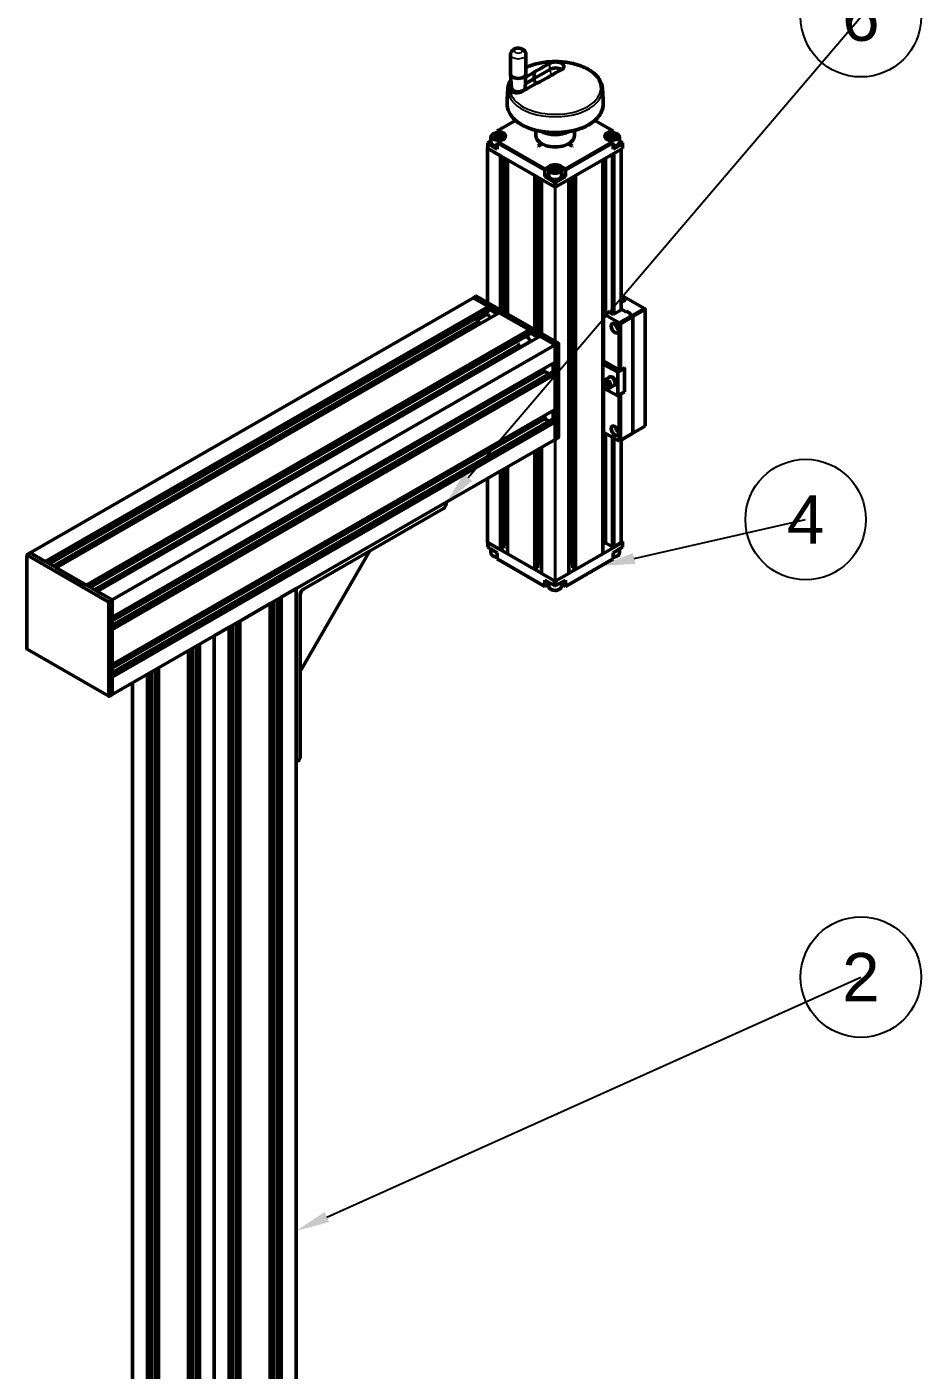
# Model space of a CAD drawing. Header units: millimetres. Extents: x 0 to 841, y 0 to 594.
# Drawn here: x 509.2 to 602, y 144.5 to 283.8 of the extents above; entities that cross this region are included whole.
import ezdxf
from ezdxf import colors
from ezdxf.entities.mleader import LeaderData, LeaderLine
from ezdxf.enums import TextEntityAlignment as Align
from ezdxf.math import Vec2, Vec3

# ---------------------------------------------------------------- set-up
doc = ezdxf.new("R2010")
doc.units = ezdxf.units.MM
doc.header["$LTSCALE"] = 0.75
for name, color, linetype, lineweight in [('Balloons', 7, 'Continuous', 25), ('Visible', 7, 'Continuous', 50), ('Visible Narrow', 7, 'Continuous', 25)]:
    doc.layers.add(name, color=color, linetype=linetype, lineweight=lineweight)
doc.styles.get("Standard").update_dxf_attribs({"font": 'arial.ttf'})

# ---------------------------------------------------------------- blocks, each defined once
blk = doc.blocks.new('ISO_BALLOON_CIRCULAR_50')
at = {"transparency": 16777216}
blk.add_circle((0, 0), 6.25, dxfattribs=at)
blk.add_attdef('ITEMID', text='', height=5, dxfattribs=at).set_placement((0, 0), align=Align.MIDDLE_CENTER)

msp = doc.modelspace()

# ---------------------------------------------------------------- linework, layer by layer
at = {"layer": 'Visible', "extrusion": (0.707107, -0.407196, 0.578093)}
for p, q in [((559.3641, 278.9402), (559.3641, 280.9529)), ((560.9641, 278.9402), (560.9641, 280.9529)), ((559.4573, 277.4781), (559.3647, 278.9232)), ((560.8688, 277.445), (560.9636, 278.9232)), ((563.4421, 279.4167), (561.8158, 278.4802)), ((561.8158, 278.4802), (561.8158, 279.1334)), ((561.8159, 278.4802), (563.4423, 279.4167)), ((559.3081, 277.3645), (559.3081, 277.4079)), ((560.8987, 277.9118), (561.8159, 278.4802)), ((561.8158, 278.4802), (560.8989, 277.9139)), ((558.1227, 273.0976), (559.8885, 274.1145)), ((568.0949, 274.1145), (569.8607, 273.0976)), ((556.9913, 271.7917), (557.3313, 271.9875)), ((556.9913, 271.7103), (556.9913, 271.7917)), ((557.3313, 272.4051), (557.3313, 271.8164)), ((557.3313, 271.8164), (557.3313, 271.751)), ((557.6467, 272.5221), (557.8916, 272.6632)), ((557.7363, 272.3294), (557.6467, 272.5221)), ((558.0709, 272.2778), (557.7363, 272.3294)), ((557.8916, 272.6632), (558.2262, 272.6115)), ((557.8916, 272.3361), (557.8916, 272.6632)), ((557.9813, 273.0159), (558.1227, 273.0976)), ((557.9813, 273.0159), (558.5116, 272.7105)), ((557.9813, 272.8133), (557.9813, 273.0159)), ((558.1227, 271.876), (557.9813, 271.7943)), ((557.9813, 271.7943), (557.9813, 271.1402)), ((557.9813, 271.7943), (562.931, 268.9439)), ((558.3159, 272.4188), (558.0709, 272.2778)), ((558.5823, 272.8329), (558.1227, 273.0976)), ((558.1227, 271.876), (558.5823, 272.1407)), ((562.931, 269.1071), (558.1227, 271.876)), ((558.2262, 272.6115), (558.3159, 272.4188)), ((558.2262, 272.6115), (558.2262, 272.3672)), ((558.6313, 272.4051), (558.6313, 272.1896)), ((561.9917, 273.0803), (561.9917, 272.5318)), ((569.8607, 271.876), (565.0524, 269.1071)), ((565.0524, 268.9439), (570.0021, 271.7943)), ((565.9917, 273.0803), (565.9917, 272.5318)), ((569.3521, 272.4051), (569.3521, 272.1896)), ((569.8607, 273.0976), (569.4011, 272.8329)), ((569.4011, 272.1407), (569.8607, 271.876)), ((569.4718, 272.7105), (570.0021, 273.0159)), ((569.6675, 272.5221), (569.9124, 272.6632)), ((569.7571, 272.3294), (569.6675, 272.5221)), ((570.0918, 272.2778), (569.7571, 272.3294)), ((569.8607, 273.0976), (570.0021, 273.0159)), ((570.0021, 271.7943), (569.8607, 271.876)), ((569.9124, 272.6632), (570.247, 272.6115)), ((569.9124, 272.3361), (569.9124, 272.6632)), ((570.0021, 273.0159), (570.0021, 272.8133)), ((570.0021, 271.1402), (570.0021, 271.7943)), ((570.3367, 272.4188), (570.0918, 272.2778)), ((570.247, 272.6115), (570.3367, 272.4188)), ((570.247, 272.3672), (570.247, 272.6115)), ((570.6521, 272.4051), (570.6521, 271.8164)), ((570.6521, 271.9875), (570.992, 271.7917)), ((570.6521, 271.8164), (570.6521, 271.751)), ((570.992, 271.7917), (570.992, 271.7103)), ((556.962, 271.2605), (556.962, 255.2483)), ((556.9913, 271.2198), (556.9913, 271.7103)), ((557.9813, 271.1402), (556.9913, 271.7103)), ((556.9913, 271.2198), (563.921, 267.2293)), ((558.3313, 270.4481), (556.9913, 271.2198)), ((558.3313, 254.4598), (558.3313, 270.4481)), ((562.2027, 271.481), (562.5954, 271.7072)), ((562.2451, 271.4566), (562.2027, 271.481)), ((562.639, 271.6834), (562.2451, 271.4566)), ((564.0624, 267.2293), (570.992, 271.2198)), ((565.7382, 271.4566), (565.3444, 271.6834)), ((565.388, 271.7072), (565.7807, 271.481)), ((565.7807, 271.481), (565.7382, 271.4566)), ((569.9314, 270.609), (569.9314, 254.0122)), ((570.992, 271.7103), (570.0021, 271.1402)), ((570.0728, 254.0122), (570.0728, 270.6904)), ((570.8506, 271.1383), (570.8506, 254.4601)), ((570.992, 271.7103), (570.992, 271.2198)), ((558.6141, 254.2969), (558.6141, 270.2853)), ((558.6712, 254.264), (558.6712, 270.2524)), ((558.9177, 254.1221), (558.9177, 270.1105)), ((559.0455, 270.0369), (559.0455, 254.0485)), ((561.8668, 268.4122), (559.0455, 270.0369)), ((563.3906, 269.3718), (562.931, 269.1071)), ((562.931, 268.9439), (563.4614, 269.2493)), ((562.931, 268.9439), (562.931, 269.1071)), ((562.931, 268.2899), (562.931, 268.9439)), ((563.3417, 268.9439), (563.3417, 268.3553)), ((563.6571, 268.9577), (563.7467, 269.1504)), ((563.902, 268.8166), (563.6571, 268.9577)), ((563.7467, 269.1504), (564.0813, 269.202)), ((563.7467, 269.1504), (563.7467, 268.906)), ((564.0813, 268.875), (564.0813, 269.202)), ((564.0813, 269.202), (564.3263, 269.0609)), ((564.3263, 269.0609), (564.2366, 268.8683)), ((564.522, 269.2493), (565.0524, 268.9439)), ((565.0524, 269.1071), (564.5927, 269.3718)), ((564.6417, 268.9439), (564.6417, 268.3553)), ((565.0524, 269.1071), (565.0524, 268.9439)), ((565.0524, 268.9439), (565.0524, 268.2899)), ((568.9379, 270.0369), (566.1165, 268.4122)), ((568.9379, 229.1595), (568.9379, 270.0369)), ((569.2243, 270.2018), (569.2243, 254.175)), ((561.8668, 252.4238), (561.8668, 268.4122)), ((562.1497, 252.2609), (562.1497, 268.2493)), ((562.581, 268.0009), (562.581, 252.0125)), ((563.921, 267.2293), (562.581, 268.0009)), ((563.3417, 268.5263), (562.931, 268.2899)), ((563.921, 267.7198), (562.931, 268.2899)), ((563.3417, 268.3553), (563.3417, 268.2899)), ((564.2366, 268.8683), (563.902, 268.8166)), ((563.921, 267.7198), (563.921, 267.2293)), ((564.0624, 267.7198), (563.921, 267.7198)), ((565.0524, 268.2899), (564.0624, 267.7198)), ((565.4024, 268.0009), (564.0624, 267.2293)), ((564.0624, 267.2293), (564.0624, 267.7198)), ((565.0524, 268.2899), (564.6417, 268.5263)), ((564.6417, 268.3553), (564.6417, 268.2899)), ((565.4024, 227.1235), (565.4024, 268.0009)), ((565.8337, 227.6977), (565.8337, 268.2493)), ((566.1165, 268.4122), (566.1165, 227.5348)), ((563.921, 267.2293), (564.0624, 267.2293)), ((509.5445, 229.2594), (555.5064, 255.7271)), ((555.5064, 255.7271), (555.7893, 255.89)), ((555.5064, 255.7271), (557.0585, 254.8333)), ((555.5064, 255.7271), (563.9917, 250.8408)), ((555.8392, 255.8949), (564.3244, 251.0085)), ((570.8506, 256.0074), (573.2548, 254.6229)), ((511.0966, 228.3656), (557.0585, 254.8333)), ((511.2383, 228.284), (557.1292, 254.7108)), ((511.5222, 228.1205), (557.1292, 254.3838)), ((511.5225, 228.1203), (557.0585, 254.3428)), ((512.235, 227.71), (558.197, 254.1777)), ((556.9913, 254.0561), (555.9955, 253.4827)), ((556.8287, 254.2104), (556.8287, 253.9625)), ((556.9913, 254.0561), (557.2239, 253.6533)), ((557.0585, 254.8333), (557.1292, 254.7108)), ((557.1292, 254.3838), (557.0585, 254.3428)), ((557.1292, 254.7108), (557.1292, 254.3838)), ((557.1292, 254.5473), (557.984, 254.0551)), ((558.197, 254.1777), (561.3011, 252.3901)), ((569.0121, 254.0529), (569.4364, 254.2972)), ((569.0121, 254.0529), (569.0121, 249.168)), ((570.6385, 253.1163), (569.0121, 254.0529)), ((570.0021, 253.9714), (569.4364, 254.2972)), ((570.9213, 254.5008), (570.0021, 253.9714)), ((571.982, 253.89), (570.6385, 253.1163)), ((570.7799, 253.0346), (572.0527, 253.7675)), ((571.3102, 254.2768), (570.8506, 254.5415)), ((571.3456, 254.2565), (570.9213, 254.5008)), ((571.3102, 254.2768), (571.4022, 254.3298)), ((571.4163, 254.2972), (571.3456, 254.2565)), ((571.4022, 254.289), (571.4022, 254.3298)), ((571.4022, 254.3298), (571.8264, 254.0854)), ((571.4163, 254.2972), (571.7699, 254.0936)), ((571.6992, 254.0529), (571.7699, 254.0936)), ((571.982, 253.89), (571.6992, 254.0529)), ((571.8264, 254.0854), (571.7345, 254.0325)), ((571.982, 253.89), (571.7345, 254.0325)), ((571.7699, 254.0936), (571.7699, 254.0529)), ((573.2548, 254.6229), (571.982, 253.89)), ((572.0527, 253.7675), (571.982, 253.89)), ((571.982, 253.89), (572.0527, 253.7675)), ((572.0527, 253.7675), (573.3255, 254.5005)), ((572.0527, 241.6678), (572.0527, 253.7675)), ((572.0527, 241.6678), (572.0527, 253.7675)), ((573.3255, 254.5005), (573.2548, 254.6229)), ((573.3255, 254.5819), (573.2548, 254.6229)), ((573.3255, 254.5005), (573.3255, 254.5819)), ((573.3255, 254.5005), (573.3255, 242.4008)), ((511.9315, 227.8848), (555.9334, 253.2238)), ((512.2149, 227.7216), (556.0686, 252.9752)), ((515.3392, 225.9224), (561.3011, 252.3901)), ((515.4809, 225.8408), (561.3719, 252.2677)), ((555.9307, 253.3639), (555.9307, 253.248)), ((555.9514, 253.1782), (556.0686, 252.9753)), ((556.1633, 253.0425), (556.0011, 253.3233)), ((556.0686, 252.9753), (556.0887, 252.9637)), ((561.3011, 252.3901), (561.3719, 252.2677)), ((561.3719, 252.2677), (561.3719, 251.9406)), ((570.6385, 253.1163), (570.6385, 248.2315)), ((570.7799, 253.0346), (570.6385, 253.1163)), ((570.7799, 248.2315), (570.7799, 253.0346)), ((515.7648, 225.6773), (561.3719, 251.9406)), ((515.7651, 225.6772), (561.3011, 251.8996)), ((516.4777, 225.2668), (562.4396, 251.7346)), ((518.0297, 224.373), (563.9917, 250.8408)), ((560.3352, 250.64), (560.1731, 250.9209)), ((561.0713, 251.7673), (561.0713, 251.4865)), ((561.1633, 251.6537), (561.0713, 251.6008)), ((561.1633, 251.6537), (561.3959, 251.2508)), ((561.3719, 251.9406), (561.3011, 251.8996)), ((561.3719, 252.1042), (562.2266, 251.6119)), ((561.4459, 251.1981), (561.4769, 251.1802)), ((562.4396, 251.7346), (563.9917, 250.8408)), ((564.2745, 251.0036), (563.9917, 250.8408)), ((563.9917, 250.8408), (563.9917, 249.0462)), ((563.9917, 250.8408), (563.9917, 241.0302)), ((564.3452, 241.3155), (564.3452, 250.9626)), ((516.1742, 225.4416), (560.1521, 250.7668)), ((516.4576, 225.2784), (560.3113, 250.5321)), ((560.2759, 250.5525), (560.3313, 250.5205)), ((560.4163, 250.5694), (560.3852, 250.5873)), ((518.0297, 222.5785), (563.9917, 249.0462)), ((518.0297, 222.5782), (563.921, 249.0052)), ((518.0297, 222.5445), (562.7896, 248.32)), ((518.0297, 222.2182), (562.931, 248.0751)), ((562.7896, 248.3537), (562.7896, 248.32)), ((562.7896, 248.32), (562.931, 248.0751)), ((562.931, 248.0751), (563.3365, 247.8416)), ((563.7796, 248.9238), (563.7796, 247.9339)), ((563.9917, 249.0462), (563.921, 249.0052)), ((568.9379, 249.0847), (569.0437, 249.1499)), ((570.4857, 248.0145), (568.9379, 248.8482)), ((569.0121, 249.168), (570.6385, 248.2315)), ((570.4857, 248.0145), (571.1688, 248.435)), ((570.6385, 248.2315), (570.7799, 248.2315)), ((570.7799, 248.2315), (571.1688, 248.4554)), ((571.1688, 248.435), (571.1505, 248.4449)), ((571.1688, 248.4554), (571.1688, 245.9619)), ((571.1688, 245.9824), (571.1688, 248.435)), ((518.0297, 221.7512), (563.6381, 248.0153)), ((518.0297, 221.4255), (563.921, 247.8525)), ((563.6381, 248.0153), (563.921, 247.8525)), ((563.921, 247.8525), (563.9813, 247.7479)), ((563.9917, 247.7131), (563.9917, 244.141)), ((569.2325, 247.2814), (569.6143, 247.5013)), ((569.2628, 247.0434), (569.4395, 247.0596)), ((569.2628, 246.8074), (569.2628, 247.0434)), ((569.4749, 246.9296), (569.2628, 246.8074)), ((569.4395, 246.5876), (569.2628, 246.8074)), ((569.4395, 247.0596), (569.6163, 246.8398)), ((569.6163, 246.6894), (569.4395, 246.5876)), ((569.6555, 247.525), (569.6143, 247.5013)), ((569.6163, 246.8398), (569.6163, 246.6038)), ((570.1628, 246.6632), (570.1133, 246.6347)), ((570.4857, 245.5618), (570.4857, 248.0145)), ((568.9379, 246.3956), (570.4857, 245.5618)), ((569.0121, 246.3556), (569.0121, 241.7897)), ((569.6163, 246.6038), (569.4395, 246.5876)), ((569.7315, 246.4148), (570.1133, 246.6347)), ((570.4857, 245.5618), (571.1688, 245.9824)), ((570.6385, 245.6559), (570.6385, 240.8531)), ((570.7799, 245.738), (570.7718, 245.738)), ((571.1688, 245.9619), (570.7799, 245.738)), ((570.7799, 240.9349), (570.7799, 245.738)), ((571.1688, 245.9619), (571.1517, 245.9718)), ((518.0297, 217.6732), (563.9917, 244.141)), ((518.0297, 217.6729), (563.921, 244.0999)), ((563.7796, 244.0185), (563.7796, 243.0286)), ((563.9917, 244.141), (563.921, 244.0999)), ((518.0297, 217.6393), (562.7896, 243.4147)), ((518.0297, 217.3129), (562.931, 243.1698)), ((518.0297, 216.8459), (563.6381, 243.1101)), ((518.0297, 216.5202), (563.921, 242.9472)), ((518.0297, 216.357), (563.9917, 242.8247)), ((562.7896, 243.4484), (562.7896, 243.4147)), ((562.7896, 243.4147), (562.931, 243.1698)), ((563.0259, 243.1151), (562.8226, 243.4674)), ((562.931, 243.1698), (563.3365, 242.9363)), ((563.6381, 243.1101), (563.921, 242.9472)), ((563.921, 242.9472), (563.9917, 242.8247)), ((563.9917, 242.8247), (563.9917, 241.0302)), ((563.9917, 241.0302), (564.2745, 241.1931)), ((569.0121, 241.7897), (570.6385, 240.8531)), ((569.2243, 241.6675), (569.2243, 230.3017)), ((569.9314, 241.2603), (569.9314, 229.8945)), ((570.0728, 229.8945), (570.0728, 241.1789)), ((570.6385, 240.8531), (571.982, 241.6268)), ((572.0527, 241.6678), (570.7799, 240.9349)), ((571.982, 241.6268), (573.2548, 242.3597)), ((571.982, 241.6268), (572.0527, 241.6678)), ((572.0527, 241.6678), (571.982, 241.6268)), ((573.3255, 242.4008), (572.0527, 241.6678)), ((573.3255, 242.4008), (573.2548, 242.3597)), ((518.0297, 214.5625), (563.9917, 241.0302)), ((561.8668, 227.5348), (561.8668, 239.8066)), ((562.1497, 227.6977), (562.1497, 239.9694)), ((562.581, 240.2178), (562.581, 227.1235)), ((570.6385, 240.8531), (570.7799, 240.9349)), ((570.8506, 240.9753), (570.8506, 230.3424)), ((556.962, 236.9821), (556.962, 230.3831)), ((558.3313, 229.5708), (558.3313, 237.7706)), ((558.6141, 229.7337), (558.6141, 237.9335)), ((558.6712, 230.2104), (558.6712, 237.9663)), ((558.9177, 230.2104), (558.9177, 238.1083)), ((559.0455, 238.1819), (559.0455, 229.1595)), ((552.678, 234.3484), (552.678, 234.5151)), ((537.8995, 225.511), (552.3951, 233.8585)), ((556.9913, 229.8519), (556.9913, 230.3424)), ((556.9913, 230.3424), (563.921, 226.3519)), ((556.9913, 230.3424), (558.3313, 229.5708)), ((558.6712, 230.2104), (558.6141, 230.1775)), ((558.9177, 230.2104), (558.6712, 230.2104)), ((559.0455, 230.1368), (558.9177, 230.2104)), ((564.0624, 226.3519), (570.992, 230.3424)), ((569.2243, 230.3017), (568.9379, 230.1368)), ((569.9314, 229.8945), (569.2243, 230.3017)), ((570.8506, 230.3424), (570.0728, 229.8945)), ((570.992, 230.4239), (570.8506, 230.5053)), ((570.992, 230.4239), (570.992, 230.3424)), ((570.992, 230.3424), (570.992, 229.8519)), ((509.1909, 219.327), (509.1909, 228.974)), ((509.2616, 229.0965), (509.5445, 229.2594)), ((509.5445, 229.2594), (511.0966, 228.3656)), ((509.5445, 229.2594), (518.0297, 224.373)), ((537.5459, 216.9539), (544.7709, 229.468)), ((556.9913, 229.8519), (557.9813, 229.2818)), ((557.3313, 229.2386), (557.3313, 229.6561)), ((557.9813, 229.2818), (557.9813, 228.6278)), ((557.9813, 228.6278), (558.1227, 228.546)), ((562.931, 225.7774), (557.9813, 228.6278)), ((558.1227, 228.546), (562.931, 225.7771)), ((558.6141, 229.7337), (558.3313, 229.5708)), ((559.0455, 229.1595), (561.8668, 227.5348)), ((570.0021, 228.6278), (565.0524, 225.7774)), ((565.0524, 225.7771), (569.8607, 228.546)), ((566.1165, 227.5348), (568.9379, 229.1595)), ((569.8607, 228.546), (570.0021, 228.6278)), ((569.9314, 229.8945), (570.0728, 229.8945)), ((570.0021, 229.2818), (570.992, 229.8519)), ((570.0021, 228.6278), (570.0021, 229.2818)), ((570.6521, 229.2386), (570.6521, 229.6561)), ((511.7378, 227.9964), (511.7424, 227.999)), ((511.7864, 228.0008), (511.8068, 227.9891)), ((512.235, 227.71), (515.3392, 225.9224)), ((562.1497, 227.6977), (561.8668, 227.5348)), ((562.2593, 228.2046), (562.1497, 228.1415)), ((562.581, 228.1008), (562.4007, 228.2046)), ((565.5827, 228.2046), (565.4024, 228.1008)), ((565.8337, 228.1415), (565.7241, 228.2046)), ((566.1165, 227.5348), (565.8337, 227.6977)), ((562.581, 227.1235), (563.921, 226.3519)), ((562.931, 226.4315), (563.921, 225.8614)), ((562.931, 225.7774), (562.931, 226.4315)), ((563.3417, 226.0139), (562.931, 225.7774)), ((562.931, 225.7771), (563.3417, 226.0136)), ((562.931, 225.7771), (562.931, 225.7774)), ((563.3417, 225.7774), (563.3417, 226.195)), ((563.921, 226.3519), (563.921, 225.8614)), ((563.921, 225.8614), (564.0624, 225.8614)), ((564.0624, 226.3519), (565.4024, 227.1235)), ((564.0624, 225.8614), (565.0524, 226.4315)), ((564.0624, 225.8614), (564.0624, 226.3519)), ((564.6417, 225.7774), (564.6417, 226.195)), ((565.0524, 225.7774), (564.6417, 226.0139)), ((564.6417, 226.0136), (565.0524, 225.7771)), ((565.0524, 226.4315), (565.0524, 225.7774)), ((565.0524, 225.7774), (565.0524, 225.7771)), ((516.4777, 225.2668), (518.0297, 224.373)), ((518.0297, 224.373), (517.7469, 224.2102)), ((518.0297, 224.373), (518.0297, 222.5785)), ((518.0297, 214.5625), (518.0297, 224.373)), ((535.1453, 224.4186), (535.1453, 91.976)), ((535.4281, 224.5815), (535.4281, 92.1389)), ((537.1216, 225.5568), (535.5695, 224.663)), ((535.5695, 224.663), (535.5695, 92.2203)), ((537.1216, 225.5568), (537.1216, 92.2997)), ((537.5459, 208.1389), (537.5459, 224.8986)), ((517.6762, 224.0877), (517.6762, 214.4406)), ((534.4311, 224.0074), (531.3415, 222.2282)), ((534.4311, 224.0074), (534.4311, 91.5647)), ((534.4558, 224.0216), (534.4558, 91.579)), ((534.7387, 224.1845), (534.7387, 91.7419)), ((530.1884, 221.5642), (528.6364, 220.6704)), ((530.1884, 221.5642), (530.1884, 89.1215)), ((530.2132, 221.5785), (530.2132, 89.1358)), ((530.496, 221.7413), (530.496, 89.2987)), ((530.9026, 221.9755), (530.9026, 89.5328)), ((531.1855, 222.1383), (531.1855, 89.6957)), ((518.0297, 221.2453), (518.0297, 217.6732)), ((528.6364, 220.6704), (528.6364, 69.4242)), ((509.2117, 219.281), (517.697, 214.3947)), ((525.9458, 219.121), (525.9458, 70.9736)), ((526.0872, 219.2025), (526.0872, 70.9736)), ((526.3701, 219.3653), (526.3701, 71.1364)), ((526.7767, 219.5995), (526.7767, 71.7167)), ((527.0595, 219.7624), (527.0595, 71.7167)), ((527.0843, 219.7766), (527.0843, 70.318)), ((518.0297, 216.357), (518.0297, 214.5625)), ((521.7032, 216.6779), (521.7032, 73.4167)), ((521.8446, 216.7593), (521.8446, 73.4167)), ((522.1274, 216.9222), (522.1274, 73.5796)), ((522.534, 217.1563), (522.534, 74.1599)), ((522.8169, 217.3192), (522.8169, 74.1599)), ((522.8416, 217.3334), (522.8416, 72.7612)), ((520.1511, 215.7841), (520.1511, 74.3105)), ((517.7469, 214.3996), (518.0297, 214.5625)), ((537.1216, 207.5676), (537.2631, 207.649))]:
    msp.add_line(p, q, dxfattribs=at)
at = {"layer": 'Visible'}
for centre, radius, start, end in [((599.276, 274.769), 40.2843, 176.215799, 178.416979), ((561.0473, 277.2736), 1.9738, 146.538939, 175.522765)]:
    msp.add_arc(centre, radius, start, end, dxfattribs=at)
at = {"layer": 'Visible', "extrusion": (-1e-16, -3e-16, -1)}
for centre, radius, start, end in [((-560.4818, 277.472), 0.388, 183.985964, 212.71872), ((-528.7074, 274.769), 40.2843, 176.215799, 178.416979)]:
    msp.add_arc(centre, radius, start, end, dxfattribs=at)
at = {"layer": 'Visible', "extrusion": (-2e-16, -5e-16, -1)}
for centre, major_axis, start_param, end_param in [((560.1641, 278.9402), (-0.8, 0), 3.14159265, 6.28318531), ((564.0433, 279.0706), (-0.85, 0), 0.78539816, 2.35619449)]:
    msp.add_ellipse(centre, major_axis=major_axis, ratio=0.5758617, start_param=start_param, end_param=end_param, dxfattribs=at)
at = {"layer": 'Visible', "extrusion": (-2e-16, -3e-16, -1)}
for centre, major_axis, ratio, start_param, end_param in [((561.4181, 176.6952), (59.1379, 110.1264), 0.5575658, -0.77219096, -0.76194581), ((555.7893, 255.8082), (0.0499, 0.0867), 0.57809312, -0.78346445, 0), ((556.0014, 253.4046), (0.0499, 0.0867), 0.57809312, 3.92892453, 5.41603043), ((556.2133, 253.0715), (-0.0499, 0.0867), 0.57809312, 4.39419906, 4.71045527), ((509.2616, 219.3677), (0.0499, 0.0867), 0.57809312, 3.14159265, 3.92892453)]:
    msp.add_ellipse(centre, major_axis=major_axis, ratio=ratio, start_param=start_param, end_param=end_param, dxfattribs=at)
at = {"layer": 'Visible', "extrusion": (-2e-16, -2e-16, -1)}
msp.add_ellipse((561.4906, 176.7535), major_axis=(62.379, 108.3229), ratio=0.57809312, start_param=-0.77978445, end_param=-0.76138345, dxfattribs=at)
at = {"layer": 'Visible'}
for centre, major_axis, ratio, start_param, end_param in [((562.6928, 176.0612), (62.3972, 108.3546), 0.57809312, 0.76138991, 0.77978552), ((564.0432, 279.0706), (0.8501, 0), 0.5758617, 0.78539816, 2.35619449), ((564.0432, 279.0706), (0.8501, 0), 0.5758617, 0.7371808, 0.78539816), ((560.0345, 277.4079), (0.7265, 0), 0.5758617, 2.51500671, 5.07471803), ((562.7287, 176.0931), (65.6971, 106.3859), 0.59791612, 0.79837488, 0.82528192), ((562.417, 278.134), (-0.4242, 0.7366), 0.57809312, 0.78721422, 1.54190652), ((560.0345, 277.4079), (-0.7265, 0), 0.5758617, 2.46365502, 2.65598449), ((557.9813, 272.4868), (0.85, 0), 0.5758617, -0.78539816, 0.78539816), ((563.9917, 272.5318), (2, 0), 0.5758617, 3.14159265, 6.28318531), ((563.9917, 273.8807), (2.15, 0), 0.5758617, 3.98442338, 5.44035458), ((570.0021, 272.4868), (0.85, 0), 0.5758617, 2.35619449, 3.92699082), ((563.9917, 269.0257), (0.85, 0), 0.5758617, 0.78539816, 2.35619449), ((557.2739, 253.6823), (-0.0499, 0.0867), 0.57809312, 1.57273004, 1.88898625), ((556.0014, 253.2073), (-0.0499, 0.0867), 0.57809312, 0.78733187, 1.57273004), ((556.0718, 253.364), (-0.0708, 0.1224), 0.57697849, 0.08272357, 1.56982947), ((570.6102, 252.8118), (-0.2495, 0.4333), 0.57809312, 0.92734827, 2.21424438), ((560.2438, 250.9616), (-0.0708, 0.1224), 0.57697849, 1.26880371, 1.56982947), ((561.4459, 251.2798), (-0.0499, 0.0867), 0.57809312, 1.57273004, 2.3581282), ((564.2745, 250.9219), (0.0499, 0.0867), 0.57809312, -0.78733187, 0.78346445), ((569.8638, 247.068), (-0.2495, 0.4333), 0.57809312, 3.14159265, 6.28318531), ((569.9133, 247.0965), (-0.2495, 0.4333), 0.57809312, 3.14159265, 5.49972085), ((564.2745, 241.2748), (0.0499, 0.0867), 0.57809312, 3.92505711, 5.49585344), ((570.6102, 242.1837), (-0.2495, 0.4333), 0.57809312, 0.92734827, 2.21424438), ((552.3951, 234.1855), (0.1996, 0.3466), 0.57809312, 3.92505711, 5.49585344), ((557.062, 230.3831), (0.1, 0), 0.5758617, 3.14159265, 3.92699082), ((511.807, 227.8736), (-0.0708, 0.1224), 0.57697849, -1.55341503, -0.08465728), ((563.9917, 226.3926), (0.1, 0), 0.5758617, 3.92699082, 5.49778714), ((515.9789, 225.4711), (-0.0708, 0.1224), 0.57697849, -1.55341503, -1.27073742), ((517.7469, 224.1284), (0.0499, 0.0867), 0.57809312, 0.78346445, 2.35426078), ((517.7469, 214.4813), (0.0499, 0.0867), 0.57809312, 2.35426078, 3.92505711), ((537.2631, 207.976), (0.1996, 0.3466), 0.57809312, 3.92505711, 5.49585344)]:
    msp.add_ellipse(centre, major_axis=major_axis, ratio=ratio, start_param=start_param, end_param=end_param, dxfattribs=at)
at = {"layer": 'Visible', "extrusion": (-3e-16, -6e-16, -1)}
for centre, major_axis, start_param, end_param in [((564.0433, 279.0706), (0.85, 0), -0.78539816, -0.73717512), ((557.9813, 271.8164), (-0.65, 0), -1.57079633, 0)]:
    msp.add_ellipse(centre, major_axis=major_axis, ratio=0.5758617, start_param=start_param, end_param=end_param, dxfattribs=at)
at = {"layer": 'Visible', "extrusion": (-3e-16, -4e-16, -1)}
msp.add_ellipse((560.1641, 277.4931), major_axis=(0.7073, 0), ratio=0.5758617, start_param=0.75953491, end_param=3.10468818, dxfattribs=at)
at = {"layer": 'Visible', "extrusion": (-3e-16, -2e-16, -1)}
msp.add_ellipse((560.0396, 277.407), major_axis=(0.7325, 0.0284), ratio=0.57627583, start_param=0.80771013, end_param=1.85559515, dxfattribs=at)
at = {"layer": 'Visible', "extrusion": (-1e-16, -3e-16, -1)}
for centre, major_axis, start_param, end_param in [((557.9813, 271.8164), (-0.65, 0), -1.57079633, 0), ((557.9813, 271.751), (0.65, 0), 1.57079633, 3.14159265), ((570.0021, 271.8164), (0.65, 0), 0, 1.57079633), ((563.9917, 268.9439), (0.75, 0), 3.92699082, 5.49778714), ((563.9917, 268.3553), (-0.65, 0), 3.14159265, 6.28318531)]:
    msp.add_ellipse(centre, major_axis=major_axis, ratio=0.5758617, start_param=start_param, end_param=end_param, dxfattribs=at)
at = {"layer": 'Visible', "extrusion": (-2e-16, -4e-16, -1)}
for centre, major_axis, start_param, end_param in [((557.9813, 272.4051), (-0.75, 0), 2.35619449, 3.89484428), ((570.0021, 272.4051), (0.75, 0), 2.38834102, 3.92699082), ((570.0021, 271.8164), (0.65, 0), 0, 1.57079633), ((570.0021, 271.751), (-0.65, 0), 3.14159265, 4.71238898), ((557.062, 271.2605), (-0.1, 0), -0.78539816, 0.78539816), ((563.9917, 268.3553), (-0.65, 0), 3.14159265, 6.28318531), ((563.9917, 268.2899), (-0.65, 0), 3.14159265, 6.28318531), ((563.9917, 267.27), (-0.1, 0), 3.92699082, 5.49778714)]:
    msp.add_ellipse(centre, major_axis=major_axis, ratio=0.5758617, start_param=start_param, end_param=end_param, dxfattribs=at)
at = {"layer": 'Visible', "extrusion": (-3e-16, -3e-16, -1)}
for centre, major_axis, ratio, start_param, end_param in [((571.0274, 255.4984), (0.2067, 0), 0.5758617, 3.68638839, 8.87998222), ((560.3852, 250.669), (-0.0499, 0.0867), 0.57809312, 3.92505711, 4.71045527), ((563.9563, 247.7334), (-0.025, 0.0433), 0.57809312, 1.56889015, 2.35426078), ((569.8638, 247.068), (-0.2495, 0.4333), 0.57809312, 0, 3.14159265)]:
    msp.add_ellipse(centre, major_axis=major_axis, ratio=ratio, start_param=start_param, end_param=end_param, dxfattribs=at)
at = {"layer": 'Visible', "extrusion": (-1e-16, -2e-16, -1)}
for centre, start_param, end_param in [((570.1789, 252.5634), 4.71238898, 10.99557429), ((570.1789, 241.9353), -1.57079633, 4.71238898)]:
    msp.add_ellipse(centre, major_axis=(-0.2745, 0.4766), ratio=0.57809312, start_param=start_param, end_param=end_param, dxfattribs=at)
at = {"layer": 'Visible', "extrusion": (-1e-16, -4e-16, -1)}
for centre, major_axis, ratio, start_param, end_param in [((509.2616, 229.0148), (0.0499, 0.0867), 0.57809312, 3.92892453, 5.49972085), ((562.33, 228.1639), (0.1, 0), 0.5758617, 3.92699082, 5.49778714), ((565.6534, 228.1639), (0.1, 0), 0.5758617, 3.92699082, 5.49778714)]:
    msp.add_ellipse(centre, major_axis=major_axis, ratio=ratio, start_param=start_param, end_param=end_param, dxfattribs=at)
at = {"layer": 'Visible', "extrusion": (0, -5e-16, -1)}
for centre, major_axis, start_param, end_param in [((511.7365, 227.9142), (0.0499, 0.0867), -0.69977403, 0), ((537.8995, 225.1022), (0.2495, 0.4333), 3.92892453, 5.49972085)]:
    msp.add_ellipse(centre, major_axis=major_axis, ratio=0.57809312, start_param=start_param, end_param=end_param, dxfattribs=at)
at = {"layer": 'Visible'}
for points, knots in [([(560.9641, 280.9529), (560.9641, 281.0186), (560.9529, 281.084), (560.9121, 281.2068), (560.8816, 281.263), (560.8059, 281.3685), (560.759, 281.414), (560.6484, 281.4998), (560.5839, 281.5339), (560.437, 281.5925), (560.3542, 281.6112), (560.1833, 281.6293), (560.0951, 281.6273), (559.9189, 281.5995), (559.8308, 281.5742), (559.6649, 281.4909), (559.5856, 281.4369), (559.467, 281.2979), (559.4236, 281.228), (559.3756, 281.0855), (559.3641, 281.0193), (559.3641, 280.9529)], [3.92699082, 3.92699082, 3.92699082, 3.92699082, 4.11631179, 4.11631179, 4.31929573, 4.31929573, 4.56544547, 4.56544547, 4.8926604, 4.8926604, 5.31527474, 5.31527474, 5.76524598, 5.76524598, 6.21457361, 6.21457361, 6.61200162, 6.61200162, 6.87708711, 6.87708711, 7.06858347, 7.06858347, 7.06858347, 7.06858347]), ([(568.9038, 277.4277), (568.8838, 277.7301), (568.785, 278.0287), (568.4401, 278.5999), (568.1868, 278.8707), (567.5462, 279.3579), (567.1538, 279.5719), (566.2757, 279.9155), (565.7899, 280.0448), (564.7759, 280.2065), (564.248, 280.2393), (563.2016, 280.2059), (562.6834, 280.1399), (561.7546, 279.926), (561.3386, 279.7867), (560.9641, 279.6144)], [3.96506496, 3.96506496, 3.96506496, 3.96506496, 4.26162705, 4.26162705, 4.5750087, 4.5750087, 4.90090671, 4.90090671, 5.22758478, 5.22758478, 5.55311019, 5.55311019, 5.87828602, 5.87828602, 6.17195713, 6.17195713, 6.17195713, 6.17195713]), ([(563.4421, 280.0457), (563.5176, 280.0873), (563.6132, 280.1233), (563.8226, 280.171), (563.9365, 280.1827), (564.15, 280.1826), (564.2638, 280.1708), (564.4733, 280.123), (564.5689, 280.0869), (564.7198, 280.0037), (564.7853, 279.9511), (564.872, 279.8357), (564.8933, 279.773), (564.8933, 279.6555), (564.872, 279.5928), (564.7853, 279.4775), (564.7198, 279.4248), (564.6443, 279.3833)], [-2.5623791, -2.5623791, -2.5623791, -2.5623791, -2.24212365, -2.24212365, -1.9218682, -1.9218682, -1.60161724, -1.60161724, -1.28136629, -1.28136629, -0.96102694, -0.96102694, -0.64068758, -0.64068758, -0.32034379, -0.32034379, 0, 0, 0, 0]), ([(559.332, 277.279), (559.3153, 277.3151), (559.307, 277.3523), (559.307, 277.3959), (559.3074, 277.4039), (559.3082, 277.412)], [-0.738076404, -0.738076404, -0.738076404, -0.738076404, -0.552063032, -0.552063032, -0.510949247, -0.510949247, -0.510949247, -0.510949247]), ([(559.0071, 275.8818), (558.9986, 275.5745), (559.0681, 275.2667), (559.3533, 274.6746), (559.5759, 274.3924), (560.1614, 273.8712), (560.5338, 273.6363), (561.3836, 273.2483), (561.8623, 273.0963), (562.8725, 272.8904), (563.4035, 272.8362), (564.4663, 272.8292), (564.9978, 272.876), (566.0116, 273.067), (566.4935, 273.2113), (567.3616, 273.5871), (567.7473, 273.819), (568.3767, 274.3534), (568.6221, 274.6559), (568.9161, 275.2703), (568.9847, 275.5763), (568.9763, 275.8818)], [0.76948221, 0.76948221, 0.76948221, 0.76948221, 1.0559815, 1.0559815, 1.35951906, 1.35951906, 1.6858108, 1.6858108, 2.01605511, 2.01605511, 2.34464171, 2.34464171, 2.67238561, 2.67238561, 3.00086202, 3.00086202, 3.33102333, 3.33102333, 3.65809404, 3.65809404, 3.94290677, 3.94290677, 3.94290677, 3.94290677]), ([(557.3313, 272.4051), (557.3313, 272.4456), (557.3407, 272.486), (557.3767, 272.5638), (557.4045, 272.6007), (557.4782, 272.6707), (557.5262, 272.7025), (557.6364, 272.7557), (557.6991, 272.7766), (557.8313, 272.805), (557.9006, 272.8125), (558.0392, 272.814), (558.1084, 272.808), (558.2411, 272.7828), (558.3044, 272.7636), (558.4194, 272.7126), (558.4709, 272.6807), (558.5547, 272.606), (558.5876, 272.5632), (558.6231, 272.4805), (558.6313, 272.4429), (558.6313, 272.4051)], [5.49778714, 5.49778714, 5.49778714, 5.49778714, 5.75806862, 5.75806862, 6.04293879, 6.04293879, 6.37063492, 6.37063492, 6.71187612, 6.71187612, 7.05035047, 7.05035047, 7.38695994, 7.38695994, 7.72507485, 7.72507485, 8.0662676, 8.0662676, 8.39663772, 8.39663772, 8.6393798, 8.6393798, 8.6393798, 8.6393798]), ([(569.3521, 272.4051), (569.3521, 272.4456), (569.3615, 272.486), (569.3975, 272.5638), (569.4254, 272.6007), (569.4991, 272.6707), (569.547, 272.7025), (569.6572, 272.7557), (569.7199, 272.7766), (569.8521, 272.805), (569.9214, 272.8125), (570.06, 272.814), (570.1293, 272.808), (570.2619, 272.7828), (570.3252, 272.7636), (570.4402, 272.7126), (570.4917, 272.6807), (570.5755, 272.606), (570.6084, 272.5632), (570.6439, 272.4805), (570.6521, 272.4429), (570.6521, 272.4051)], [2.35619449, 2.35619449, 2.35619449, 2.35619449, 2.61647596, 2.61647596, 2.90134613, 2.90134613, 3.22904226, 3.22904226, 3.57028347, 3.57028347, 3.90875782, 3.90875782, 4.24536729, 4.24536729, 4.5834822, 4.5834822, 4.92467494, 4.92467494, 5.25504507, 5.25504507, 5.49778714, 5.49778714, 5.49778714, 5.49778714]), ([(563.3417, 268.9439), (563.3417, 268.9844), (563.3511, 269.0248), (563.3871, 269.1026), (563.415, 269.1396), (563.4886, 269.2096), (563.5366, 269.2414), (563.6468, 269.2946), (563.7095, 269.3155), (563.8417, 269.3438), (563.911, 269.3514), (564.0496, 269.3528), (564.1189, 269.3468), (564.2515, 269.3216), (564.3148, 269.3024), (564.4298, 269.2514), (564.4813, 269.2196), (564.5651, 269.1448), (564.598, 269.1021), (564.6335, 269.0194), (564.6417, 268.9817), (564.6417, 268.9439)], [0.78539816, 0.78539816, 0.78539816, 0.78539816, 1.04567964, 1.04567964, 1.33054981, 1.33054981, 1.65824594, 1.65824594, 1.99948714, 1.99948714, 2.33796149, 2.33796149, 2.67457096, 2.67457096, 3.01268587, 3.01268587, 3.35387862, 3.35387862, 3.68424874, 3.68424874, 3.92699082, 3.92699082, 3.92699082, 3.92699082]), ([(569.7315, 246.4148), (569.7044, 246.3992), (569.6738, 246.3899), (569.6078, 246.3841), (569.5724, 246.3885), (569.4973, 246.411), (569.4576, 246.4308), (569.3798, 246.4839), (569.3418, 246.5178), (569.2722, 246.595), (569.2406, 246.6383), (569.1865, 246.7302), (569.164, 246.7788), (569.13, 246.8769), (569.1186, 246.9265), (569.1087, 247.0226), (569.1102, 247.0692), (569.128, 247.1535), (569.1439, 247.1917), (569.1854, 247.247), (569.2073, 247.2669), (569.2325, 247.2814)], [3.92892453, 3.92892453, 3.92892453, 3.92892453, 4.19085999, 4.19085999, 4.47702373, 4.47702373, 4.80469973, 4.80469973, 5.14525311, 5.14525311, 5.48317086, 5.48317086, 5.81931889, 5.81931889, 6.1569237, 6.1569237, 6.49744009, 6.49744009, 6.82741016, 6.82741016, 7.07051718, 7.07051718, 7.07051718, 7.07051718]), ([(557.3313, 229.2386), (557.3313, 229.198), (557.3407, 229.1577), (557.3767, 229.0798), (557.4045, 229.0429), (557.4782, 228.9729), (557.5262, 228.9411), (557.6364, 228.8879), (557.6991, 228.867), (557.8313, 228.8387), (557.9006, 228.8311), (557.9738, 228.8304), (557.9775, 228.8303), (557.9813, 228.8303)], [2.35619449, 2.35619449, 2.35619449, 2.35619449, 2.61647596, 2.61647596, 2.90134613, 2.90134613, 3.22904226, 3.22904226, 3.57028347, 3.57028347, 3.90875782, 3.90875782, 3.92699082, 3.92699082, 3.92699082, 3.92699082]), ([(570.0021, 228.8303), (570.0675, 228.8303), (570.1328, 228.8364), (570.2619, 228.8609), (570.3252, 228.8801), (570.4402, 228.9311), (570.4917, 228.9629), (570.5755, 229.0377), (570.6084, 229.0804), (570.6439, 229.1631), (570.6521, 229.2008), (570.6521, 229.2386)], [7.06858347, 7.06858347, 7.06858347, 7.06858347, 7.38695994, 7.38695994, 7.72507485, 7.72507485, 8.0662676, 8.0662676, 8.39663772, 8.39663772, 8.6393798, 8.6393798, 8.6393798, 8.6393798]), ([(563.3417, 225.7774), (563.3417, 225.7369), (563.3511, 225.6965), (563.3871, 225.6187), (563.415, 225.5817), (563.4886, 225.5118), (563.5366, 225.48), (563.6468, 225.4268), (563.7095, 225.4059), (563.8417, 225.3775), (563.911, 225.37), (564.0496, 225.3685), (564.1189, 225.3745), (564.2515, 225.3997), (564.3148, 225.4189), (564.4298, 225.4699), (564.4813, 225.5018), (564.5651, 225.5765), (564.598, 225.6192), (564.6335, 225.7019), (564.6417, 225.7396), (564.6417, 225.7774)], [0.78539816, 0.78539816, 0.78539816, 0.78539816, 1.04567964, 1.04567964, 1.33054981, 1.33054981, 1.65824594, 1.65824594, 1.99948714, 1.99948714, 2.33796149, 2.33796149, 2.67457096, 2.67457096, 3.01268587, 3.01268587, 3.35387862, 3.35387862, 3.68424874, 3.68424874, 3.92699082, 3.92699082, 3.92699082, 3.92699082])]:
    msp.add_open_spline(points, degree=3, knots=knots, dxfattribs=at)
at = {"layer": 'Visible', "extrusion": (-5.914e-13, -8.739e-13, -1)}
msp.add_open_spline([(559.8495, 276.9939), (559.818, 276.9979), (559.7868, 277.0031), (559.6671, 277.0286), (559.5854, 277.0588), (559.4564, 277.1298), (559.4005, 277.1755), (559.3508, 277.2433), (559.3405, 277.2611), (559.332, 277.279)], degree=3, knots=[-2.556117068, -2.556117068, -2.556117068, -2.556117068, -2.463467254, -2.463467254, -2.189718616, -2.189718616, -1.91604961, -1.91604961, -1.823399858, -1.823399858, -1.823399858, -1.823399858], dxfattribs=at)
at = {"layer": 'Visible', "extrusion": (-7.1464e-09, -8.93632e-10, -1)}
msp.add_open_spline([(560.6798, 277.1902), (560.6789, 277.1977), (560.678, 277.2052), (560.677, 277.2126)], degree=3, dxfattribs=at)
at = {"layer": 'Visible', "extrusion": (-3.02775e-11, 3.12425e-11, -1)}
msp.add_rational_spline([(557.8916, 272.3361), (557.8763, 272.3222), (557.8619, 272.31)], [1, 1.01701222294, 1.03028282051], degree=2, dxfattribs=at)
at = {"layer": 'Visible', "extrusion": (-1.8295e-12, -4.9365e-12, -1)}
msp.add_rational_spline([(558.0837, 272.2851), (557.9944, 272.2952), (557.8916, 272.3361)], [1.07539370817, 1.08965232273, 1], degree=2, dxfattribs=at)
at = {"layer": 'Visible', "extrusion": (-1.7858e-10, 2.02452e-10, -1)}
msp.add_rational_spline([(569.9124, 272.3361), (569.8971, 272.3222), (569.8827, 272.31)], [1, 1.01701222294, 1.03028282051], degree=2, dxfattribs=at)
at = {"layer": 'Visible', "extrusion": (-1.1602e-12, -4.6452e-12, -1)}
msp.add_rational_spline([(570.1045, 272.2851), (570.0152, 272.2952), (569.9124, 272.3361)], [1.07539370817, 1.08965232273, 1], degree=2, dxfattribs=at)
at = {"layer": 'Visible', "extrusion": (1.1714e-12, -5.097e-13, -1)}
msp.add_rational_spline([(564.0813, 268.875), (563.9786, 268.834), (563.8893, 268.824)], [1, 1.08965232273, 1.07539370817], degree=2, dxfattribs=at)
at = {"layer": 'Visible', "extrusion": (-4.45822e-11, -4.64576e-11, -1)}
msp.add_rational_spline([(564.1111, 268.8489), (564.0966, 268.8611), (564.0813, 268.875)], [1.03028282051, 1.01701222294, 1], degree=2, dxfattribs=at)
at = {"layer": 'Visible', "extrusion": (-6.94711e-11, 1.09181e-11, -1)}
msp.add_rational_spline([(569.4872, 247.0004), (569.4833, 246.9681), (569.4749, 246.9296)], [1.0590378483, 1.0397142401, 1], degree=2, dxfattribs=at)
at = {"layer": 'Visible'}
msp.add_rational_spline([(569.4749, 246.9296), (569.5657, 246.858), (569.6163, 246.776)], [1, 1.11516383842, 1.05886467072], degree=2, dxfattribs=at)
at = {"layer": 'Visible Narrow', "extrusion": (0.707107, -0.407196, 0.578093)}
for p, q in [((563.4421, 279.4167), (563.4421, 280.0457)), ((558.5116, 272.7105), (558.5823, 272.8329)), ((558.5116, 272.7105), (558.5116, 272.6444)), ((569.4011, 272.8329), (569.4718, 272.7105)), ((569.4718, 272.7105), (569.4718, 272.6444)), ((556.9913, 255.2314), (556.9913, 271.2198)), ((563.4614, 269.2493), (563.3906, 269.3718)), ((563.4614, 269.2493), (563.4614, 269.1832)), ((564.522, 269.2493), (564.5927, 269.3718)), ((564.522, 269.2493), (564.522, 269.1832)), ((562.2593, 268.1862), (562.2593, 252.1978)), ((562.4007, 252.1163), (562.4007, 268.1047)), ((565.5827, 268.1047), (565.5827, 228.2046)), ((565.7241, 228.2046), (565.7241, 268.1862)), ((563.921, 267.2293), (563.921, 251.2409)), ((564.0624, 251.1594), (564.0624, 267.2293)), ((564.2745, 251.0036), (555.7893, 255.89)), ((557.2239, 253.6533), (556.1633, 253.0425)), ((556.0011, 253.3233), (555.9307, 253.3639)), ((560.1731, 250.9209), (560.1521, 250.9329)), ((561.3959, 251.2508), (560.3352, 250.64)), ((561.4459, 251.1981), (560.3852, 250.5873)), ((518.0297, 221.2862), (563.9813, 247.7479)), ((518.0297, 221.2453), (563.9917, 247.7131)), ((564.0624, 226.3519), (564.0624, 241.0709)), ((562.2593, 240.0326), (562.2593, 228.2046)), ((562.4007, 228.2046), (562.4007, 240.114)), ((563.921, 240.9895), (563.921, 226.3519)), ((556.9913, 230.3424), (556.9913, 236.999)), ((509.1909, 228.974), (517.6762, 224.0877)), ((509.2616, 229.0965), (517.7469, 224.2102)), ((531.3061, 222.2078), (531.3061, 89.7652)), ((531.3415, 222.2282), (531.3415, 89.7856)), ((509.1909, 219.327), (517.6762, 214.4406))]:
    msp.add_line(p, q, dxfattribs=at)
at = {"layer": 'Visible Narrow', "extrusion": (-1e-16, -4e-16, -1)}
msp.add_ellipse((560.1641, 281.3487), major_axis=(-0.425, 0), ratio=0.5758617, start_param=3.14159265, end_param=9.42477796, dxfattribs=at)
at = {"layer": 'Visible Narrow'}
for centre, major_axis, ratio, start_param, end_param in [((563.9917, 277.4745), (-4.7236, 0), 0.5758617, -0.24957274, 5.40812427), ((564.0433, 279.0705), (-0.4242, 0.7366), 0.57809312, 0.78721422, 1.58516671), ((563.9917, 277.3199), (4.9157, 0), 0.5758617, 3.10351851, 6.32125945), ((563.9917, 275.8361), (-4.9852, 0), 0.5758617, -0.01591595, 3.1575086), ((557.9813, 272.4051), (0.65, 0), 0.5758617, 3.14159265, 6.28318531), ((570.0021, 272.4051), (0.65, 0), 0.5758617, 3.14159265, 6.28318531), ((563.9917, 268.9439), (0.65, 0), 0.5758617, 3.14159265, 6.28318531), ((569.482, 246.8481), (-0.2495, 0.4333), 0.57809312, 3.14159265, 6.28318531)]:
    msp.add_ellipse(centre, major_axis=major_axis, ratio=ratio, start_param=start_param, end_param=end_param, dxfattribs=at)
at = {"layer": 'Visible Narrow', "extrusion": (-2e-16, -5e-16, -1)}
for centre, major_axis, start_param, end_param in [((560.1641, 280.9529), (0.8, 0), 0, 3.14159265), ((563.9917, 269.0093), (-0.57, 0), 3.14159265, 9.42477796)]:
    msp.add_ellipse(centre, major_axis=major_axis, ratio=0.5758617, start_param=start_param, end_param=end_param, dxfattribs=at)
at = {"layer": 'Visible Narrow', "extrusion": (-3e-16, -3e-16, -1)}
msp.add_ellipse((560.1641, 277.46), major_axis=(0.7052, 0), ratio=0.5758617, start_param=0.03690448, end_param=0.63182313, dxfattribs=at)
at = {"layer": 'Visible Narrow', "extrusion": (-2e-16, -5e-16, -1)}
for centre in [(557.9813, 272.4705), (570.0021, 272.4705)]:
    msp.add_ellipse(centre, major_axis=(0.57, 0), ratio=0.5758617, dxfattribs=at)
at = {"layer": 'Visible Narrow', "extrusion": (-4e-16, -4e-16, -1)}
msp.add_ellipse((569.4395, 246.8236), major_axis=(-0.2196, 0.3813), ratio=0.57809312, start_param=-1.57079633, end_param=4.71238898, dxfattribs=at)
at = {"layer": 'Visible Narrow', "extrusion": (-1e-16, -3e-16, -1)}
for centre, start_param, end_param in [((557.9813, 229.2386), 1.57079633, 3.14159265), ((570.0021, 229.2386), 0, 1.57079633)]:
    msp.add_ellipse(centre, major_axis=(0.65, 0), ratio=0.5758617, start_param=start_param, end_param=end_param, dxfattribs=at)
at = {"layer": 'Visible Narrow', "extrusion": (-2e-16, -6e-16, -1)}
msp.add_ellipse((563.9917, 225.7774), major_axis=(-0.65, 0), ratio=0.5758617, start_param=3.14159265, end_param=6.28318531, dxfattribs=at)

# ---------------------------------------------------------------- leaders
at = {"layer": 'Balloons'}
ml = msp.add_multileader_block('Standard', dxfattribs=at)
ml.set_content('ISO_BALLOON_CIRCULAR_50', color=256)
ml.set_attribute('ITEMID', '6', width=0)
ml.set_leader_properties()
ml.build(insert=Vec2(0, 0))
ml.multileader.update_dxf_attribs({"has_dogleg": 0, "arrow_head_size": 3.5, "block_connection_type": 1})
ctx = ml.context
ctx.base_point, ctx.char_height, ctx.arrow_head_size = Vec3(595.7018, 284.8757), 3.5, 3.5
ctx.attachment_type = 1
notes = []
notes.append((ctx, [(0, (1, 1, 0), (587.7018, 284.8757), (1, 0), 8, [(0, [(552.678, 234.4317)], 0, [])])]))
ctx.block.insert = Vec3(595.7018, 284.8757)
ml = msp.add_multileader_block('Standard', dxfattribs=at)
ml.set_content('ISO_BALLOON_CIRCULAR_50', color=256)
ml.set_attribute('ITEMID', '4', width=0)
ml.set_leader_properties()
ml.build(insert=Vec2(0, 0))
ml.multileader.update_dxf_attribs({"has_dogleg": 0, "arrow_head_size": 3.5, "block_connection_type": 1})
ctx = ml.context
ctx.base_point, ctx.char_height, ctx.arrow_head_size = Vec3(589.9707, 232.7177), 3.5, 3.5
ctx.attachment_type = 1
notes.append((ctx, [(0, (1, 1, 0), (581.9707, 232.7177), (1, 0), 8, [(0, [(568.7611, 227.9128)], 0, [])])]))
ctx.block.insert = Vec3(589.9707, 232.7177)
ml = msp.add_multileader_block('Standard', dxfattribs=at)
ml.set_content('ISO_BALLOON_CIRCULAR_50', color=256)
ml.set_attribute('ITEMID', '2', width=0)
ml.set_leader_properties()
ml.build(insert=Vec2(0, 0))
ml.multileader.update_dxf_attribs({"has_dogleg": 0, "arrow_head_size": 3.5, "block_connection_type": 1})
ctx = ml.context
ctx.base_point, ctx.char_height, ctx.arrow_head_size = Vec3(595.7018, 185.255), 3.5, 3.5
ctx.attachment_type = 1
notes.append((ctx, [(0, (1, 1, 0), (587.7018, 185.255), (1, 0), 8, [(0, [(537.1216, 158.9282)], 0, [])])]))
ctx.block.insert = Vec3(595.7018, 185.255)
for ctx, leaders in notes:
    for number, flags, end, landing, length, lines in leaders:
        leader = LeaderData()
        leader.index, (leader.has_last_leader_line, leader.has_dogleg_vector, leader.attachment_direction) = number, flags
        leader.last_leader_point, leader.dogleg_vector, leader.dogleg_length = Vec3(end), Vec3(landing), length
        for number, points, colour, breaks in lines:
            line = LeaderLine()
            line.index, line.vertices, line.color, line.breaks = number, Vec3.list(points), colors.encode_raw_color(colour), breaks
            leader.lines.append(line)
        ctx.leaders.append(leader)

doc.saveas('drawing.dxf')
